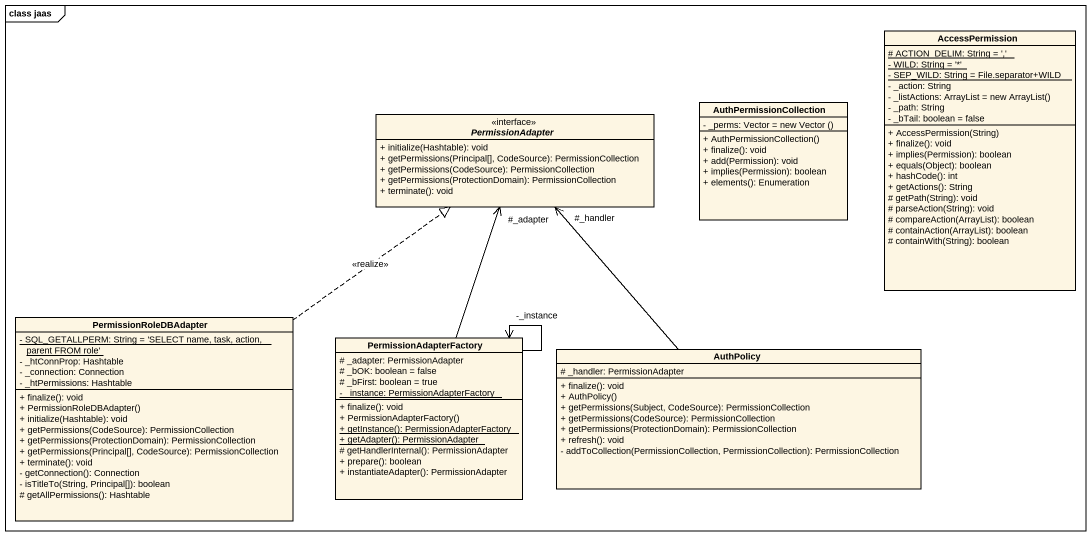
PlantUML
@startuml
mainframe class jaas
hide circle
hide empty members
skinparam classAttributeIconSize 0
class AccessPermission {
  {static} # ACTION_DELIM: String = ','
  {static} - WILD: String = '*'
  {static} - SEP_WILD: String = File.separator+WILD
  - _action: String
  {field} - _listActions: ArrayList = new ArrayList()
  - _path: String
  - _bTail: boolean = false
  + AccessPermission(String)
  + finalize(): void
  + implies(Permission): boolean
  + equals(Object): boolean
  + hashCode(): int
  + getActions(): String
  # getPath(String): void
  # parseAction(String): void
  # compareAction(ArrayList): boolean
  # containAction(ArrayList): boolean
  # containWith(String): boolean
}
class AuthPermissionCollection {
  {field} - _perms: Vector = new Vector ()
  + AuthPermissionCollection()
  + finalize(): void
  + add(Permission): void
  + implies(Permission): boolean
  + elements(): Enumeration
}
interface PermissionAdapter <<interface>> {
  + initialize(Hashtable): void
  + getPermissions(Principal[], CodeSource): PermissionCollection
  + getPermissions(CodeSource): PermissionCollection
  + getPermissions(ProtectionDomain): PermissionCollection
  + terminate(): void
}
class PermissionRoleDBAdapter {
  {static} - SQL_GETALLPERM: String = 'SELECT name, task, action, parent FROM role'
  - _htConnProp: Hashtable
  - _connection: Connection
  - _htPermissions: Hashtable
  + finalize(): void
  + PermissionRoleDBAdapter()
  + initialize(Hashtable): void
  + getPermissions(CodeSource): PermissionCollection
  + getPermissions(ProtectionDomain): PermissionCollection
  + getPermissions(Principal[], CodeSource): PermissionCollection
  + terminate(): void
  - getConnection(): Connection
  - isTitleTo(String, Principal[]): boolean
  # getAllPermissions(): Hashtable
}
class PermissionAdapterFactory {
  # _adapter: PermissionAdapter
  # _bOK: boolean = false
  # _bFirst: boolean = true
  {static} - _instance: PermissionAdapterFactory
  + finalize(): void
  + PermissionAdapterFactory()
  {static} + getInstance(): PermissionAdapterFactory
  {static} + getAdapter(): PermissionAdapter
  # getHandlerInternal(): PermissionAdapter
  + prepare(): boolean
  + instantiateAdapter(): PermissionAdapter
}
class AuthPolicy {
  # _handler: PermissionAdapter
  + finalize(): void
  + AuthPolicy()
  + getPermissions(Subject, CodeSource): PermissionCollection
  + getPermissions(CodeSource): PermissionCollection
  + getPermissions(ProtectionDomain): PermissionCollection
  + refresh(): void
  - addToCollection(PermissionCollection, PermissionCollection): PermissionCollection
}
PermissionRoleDBAdapter .up.|> PermissionAdapter : <<realize>>
PermissionAdapterFactory -up-> "#_adapter" PermissionAdapter
PermissionAdapterFactory --> "-_instance" PermissionAdapterFactory
AuthPolicy -up-> "#_handler" PermissionAdapter
@enduml
